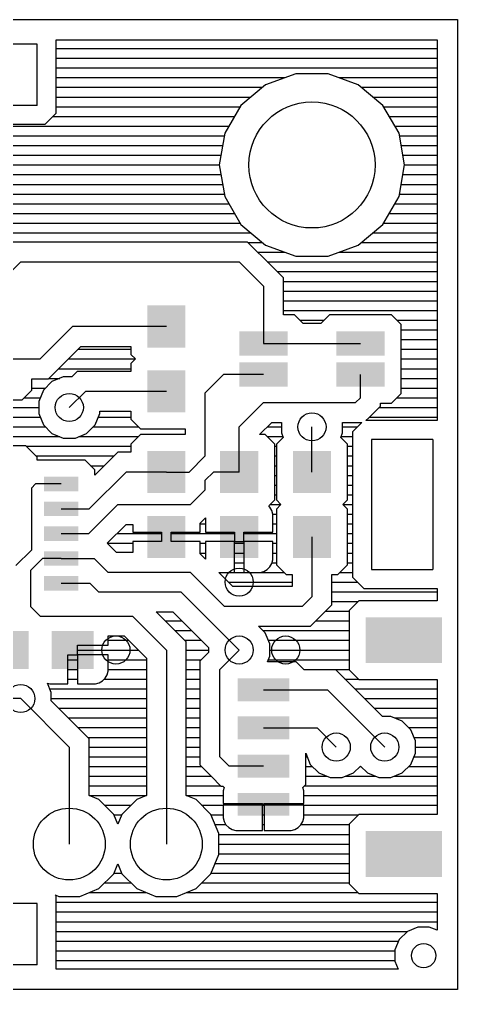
# Model space of a CAD drawing. Extents: x 0 to 53.1, y 0 to 25.4.
# Drawn here: x 13.94 to 25.4, y 0 to 25.4 of the extents above; entities that cross this region are included whole.
import ezdxf

# ---------------------------------------------------------------- set-up
doc = ezdxf.new("R2010")
doc.units = 0
for name, color, linetype in [('1', 22, 'CONTINUOUS'), ('17', 82, 'CONTINUOUS'), ('18', 82, 'CONTINUOUS'), ('20', 7, 'CONTINUOUS')]:
    doc.layers.add(name, color=color, linetype=linetype)

# ---------------------------------------------------------------- blocks, each defined once
blk = doc.blocks.new('RECT')
blk.add_solid([(-0.5, -0.5), (0.5, -0.5), (-0.5, 0.5), (0.5, 0.5)])
blk = doc.blocks.new('ROUNDP')
blk.add_circle((0, 0), 0.5)
blk = doc.blocks.new('PIE')
blk.add_circle((0, 0), 0.5)
blk = doc.blocks.new('ROUNDV')
blk.add_circle((0, 0), 0.5)

msp = doc.modelspace()

# ---------------------------------------------------------------- linework, layer by layer
at = {"layer": '1'}
for p, q in [((14.8953, 22.9448), (14.8953, 24.8666)), ((14.8953, 24.8666), (24.8666, 24.8666)), ((14.8953, 24.638), (24.8666, 24.638)), ((24.8666, 24.8666), (24.8666, 14.8953)), ((14.8953, 24.384), (24.8666, 24.384)), ((14.8953, 24.13), (24.8666, 24.13)), ((14.8953, 23.876), (20.8899, 23.876)), ((21.169, 23.9776), (20.3778, 23.6896)), ((22.011, 23.9776), (21.169, 23.9776)), ((22.8022, 23.6896), (22.011, 23.9776)), ((22.2901, 23.876), (24.8666, 23.876)), ((14.8953, 23.622), (20.2972, 23.622)), ((20.3778, 23.6896), (19.7328, 23.1484)), ((20.3778, 23.6896), (20.3778, 23.6896)), ((23.4472, 23.1484), (22.8022, 23.6896)), ((22.8022, 23.6896), (22.8022, 23.6896)), ((22.8828, 23.622), (24.8666, 23.622)), ((14.8953, 23.368), (19.9945, 23.368)), ((23.1855, 23.368), (24.8666, 23.368)), ((14.8953, 23.114), (19.7129, 23.114)), ((19.7328, 23.1484), (19.3118, 22.4192)), ((19.7328, 23.1484), (19.7328, 23.1484)), ((19.7328, 23.1484), (19.7328, 23.1484)), ((23.8682, 22.4192), (23.4472, 23.1484)), ((23.4472, 23.1484), (23.4472, 23.1484)), ((23.4671, 23.114), (24.8666, 23.114)), ((14.6052, 22.6547), (14.8953, 22.9448)), ((14.8105, 22.86), (19.5663, 22.86)), ((23.6137, 22.86), (24.8666, 22.86)), ((5.9804, 22.606), (19.4196, 22.606)), ((10.7948, 22.6547), (14.6052, 22.6547)), ((23.7604, 22.606), (24.8666, 22.606)), ((6.1001, 22.352), (19.2999, 22.352)), ((19.3118, 22.4192), (19.1656, 21.59)), ((19.3118, 22.4192), (19.3118, 22.4192)), ((24.0144, 21.59), (23.8682, 22.4192)), ((23.8682, 22.4192), (23.8682, 22.4192)), ((23.8801, 22.352), (24.8666, 22.352)), ((6.1449, 22.098), (19.2551, 22.098)), ((23.9249, 22.098), (24.8666, 22.098)), ((6.1896, 21.844), (19.2104, 21.844)), ((23.9696, 21.844), (24.8666, 21.844)), ((6.2344, 21.59), (19.1656, 21.59)), ((19.1656, 21.59), (19.1656, 21.59)), ((19.1656, 21.59), (19.3118, 20.7608)), ((23.8682, 20.7608), (24.0144, 21.59)), ((24.0144, 21.59), (24.0144, 21.59)), ((24.0144, 21.59), (24.8666, 21.59)), ((6.1896, 21.336), (19.2104, 21.336)), ((23.9696, 21.336), (24.8666, 21.336)), ((6.1449, 21.082), (19.2551, 21.082)), ((23.9249, 21.082), (24.8666, 21.082)), ((6.1001, 20.828), (19.2999, 20.828)), ((23.8801, 20.828), (24.8666, 20.828)), ((5.9804, 20.574), (19.4196, 20.574)), ((19.3118, 20.7608), (19.3118, 20.7608)), ((19.3118, 20.7608), (19.7328, 20.0316)), ((23.4472, 20.0316), (23.8682, 20.7608)), ((23.7604, 20.574), (24.8666, 20.574)), ((23.8682, 20.7608), (23.8682, 20.7608)), ((5.8337, 20.32), (19.5663, 20.32)), ((23.6137, 20.32), (24.8666, 20.32)), ((5.6871, 20.066), (19.7129, 20.066)), ((23.4671, 20.066), (24.8666, 20.066)), ((5.4055, 19.812), (19.9945, 19.812)), ((19.7328, 20.0316), (19.7328, 20.0316)), ((19.7328, 20.0316), (20.3778, 19.4904)), ((22.8022, 19.4904), (23.4472, 20.0316)), ((23.1855, 19.812), (24.8666, 19.812)), ((23.4472, 20.0316), (23.4472, 20.0316)), ((23.4472, 20.0316), (23.4472, 20.0316)), ((19.9007, 19.5707), (13.7543, 19.5707)), ((20.5357, 18.9357), (19.9007, 19.5707)), ((19.9134, 19.558), (20.2972, 19.558)), ((22.8828, 19.558), (24.8666, 19.558)), ((20.1674, 19.304), (20.8899, 19.304)), ((20.3778, 19.4904), (20.3778, 19.4904)), ((20.3778, 19.4904), (21.169, 19.2024)), ((22.011, 19.2024), (22.8022, 19.4904)), ((22.2901, 19.304), (24.8666, 19.304)), ((22.8022, 19.4904), (22.8022, 19.4904)), ((12.7, 17.78), (13.97, 19.05)), ((13.97, 19.05), (19.685, 19.05)), ((19.685, 19.05), (20.32, 18.415)), ((20.4214, 19.05), (24.8666, 19.05)), ((21.169, 19.2024), (21.8109, 19.2024)), ((21.8109, 19.2024), (22.011, 19.2024)), ((22.011, 19.2024), (22.011, 19.2024)), ((20.8407, 18.6307), (20.5357, 18.9357)), ((20.6754, 18.796), (24.8666, 18.796)), ((20.8407, 17.6657), (20.8407, 18.6307)), ((20.8407, 18.542), (24.8666, 18.542)), ((20.32, 18.415), (20.32, 16.9164)), ((20.8407, 18.288), (24.8666, 18.288)), ((20.8407, 18.034), (24.8666, 18.034)), ((20.8407, 17.78), (24.8666, 17.78)), ((21.1339, 17.6657), (20.8407, 17.6657)), ((21.3625, 17.4371), (21.1339, 17.6657)), ((21.2736, 17.526), (21.9064, 17.526)), ((22.0461, 17.6657), (21.8175, 17.4371)), ((23.6739, 17.6657), (22.0461, 17.6657)), ((23.9268, 17.4128), (23.6739, 17.6657)), ((23.8136, 17.526), (24.8666, 17.526)), ((14.478, 16.51), (15.328, 17.36)), ((17.78, 17.36), (15.328, 17.36)), ((21.8175, 17.4371), (21.3625, 17.4371)), ((23.9268, 15.6072), (23.9268, 17.4128)), ((23.9268, 17.272), (24.8666, 17.272)), ((23.9268, 17.018), (24.8666, 17.018)), ((14.6937, 15.9893), (15.5437, 16.8393)), ((15.4684, 16.764), (16.8482, 16.764)), ((15.5437, 16.8393), (16.8482, 16.8393)), ((16.8482, 16.8393), (16.8482, 16.6311)), ((20.32, 16.9164), (22.86, 16.9164)), ((23.9268, 16.764), (24.8666, 16.764)), ((13.5128, 16.51), (14.478, 16.51)), ((15.2144, 16.51), (16.9693, 16.51)), ((16.8482, 16.6311), (16.9693, 16.51)), ((16.9693, 16.51), (16.8482, 16.3889)), ((23.9268, 16.51), (24.8666, 16.51)), ((14.9604, 16.256), (16.8482, 16.256)), ((16.8482, 16.3889), (16.8482, 16.1807)), ((23.9268, 16.256), (24.8666, 16.256)), ((15.0808, 16.0401), (14.7868, 15.9183)), ((15.3037, 16.0401), (15.0808, 16.0401)), ((15.4443, 16.1807), (15.3037, 16.0401)), ((16.8482, 16.1807), (15.4443, 16.1807)), ((18.796, 15.621), (19.2786, 16.1036)), ((20.32, 16.1036), (19.2786, 16.1036)), ((22.86, 15.494), (22.86, 16.1036)), ((14.2621, 15.6961), (14.2621, 15.9893)), ((14.2621, 15.9893), (14.6937, 15.9893)), ((14.2621, 15.748), (14.6165, 15.748)), ((14.7868, 15.9183), (14.5617, 15.6932)), ((14.7064, 16.002), (14.9889, 16.002)), ((23.9268, 16.002), (24.8666, 16.002)), ((23.9268, 15.748), (24.8666, 15.748)), ((14.0092, 15.4432), (14.2621, 15.6961)), ((14.06, 15.494), (14.4792, 15.494)), ((14.5617, 15.6932), (14.4399, 15.3992)), ((15.66, 15.66), (15.24, 15.24)), ((17.78, 15.66), (15.66, 15.66)), ((18.796, 13.97), (18.796, 15.621)), ((22.733, 15.367), (22.86, 15.494)), ((23.6739, 15.3543), (23.9268, 15.6072)), ((23.8136, 15.494), (24.8666, 15.494)), ((12.9284, 15.24), (14.4399, 15.24)), ((13.1316, 15.4432), (14.0092, 15.4432)), ((14.4399, 15.3992), (14.4399, 15.0808)), ((19.685, 14.732), (20.32, 15.367)), ((20.32, 15.367), (22.733, 15.367)), ((23.0757, 14.9733), (23.3807, 15.2783)), ((23.3424, 15.24), (24.8666, 15.24)), ((23.3807, 15.2783), (23.3807, 15.3543)), ((23.3807, 15.3543), (23.6739, 15.3543)), ((12.6744, 14.986), (14.4792, 14.986)), ((14.4399, 15.0808), (14.5617, 14.7868)), ((15.9183, 14.7868), (16.0401, 15.0808)), ((16.0008, 14.986), (16.8482, 14.986)), ((16.0401, 15.0808), (16.0401, 15.1393)), ((16.0401, 15.1393), (16.8482, 15.1393)), ((16.8482, 15.1393), (16.8482, 14.9311)), ((23.0884, 14.986), (24.8666, 14.986)), ((12.4204, 14.732), (14.6165, 14.732)), ((14.5617, 14.7868), (14.7868, 14.5617)), ((15.6932, 14.5617), (15.9183, 14.7868)), ((15.8635, 14.732), (17.0473, 14.732)), ((16.8482, 14.9311), (17.1011, 14.6782)), ((19.685, 13.55), (19.685, 14.732)), ((20.2212, 14.5318), (20.5357, 14.8463)), ((20.4214, 14.732), (20.7899, 14.732)), ((20.5357, 14.8463), (20.7899, 14.8463)), ((20.7899, 14.8463), (20.7899, 14.5728)), ((21.59, 13.55), (21.59, 14.732)), ((22.3901, 14.5728), (22.3901, 14.8463)), ((22.3901, 14.8463), (22.5173, 14.8463)), ((22.3901, 14.732), (22.7815, 14.732)), ((22.5173, 14.8463), (22.8958, 14.8463)), ((22.8958, 14.8463), (22.6547, 14.6052)), ((22.9977, 14.8953), (23.0757, 14.9733)), ((24.8666, 14.8953), (22.9977, 14.8953)), ((10.0074, 14.478), (14.9889, 14.478)), ((14.7868, 14.5617), (15.0808, 14.4399)), ((15.3992, 14.4399), (15.6932, 14.5617)), ((15.4911, 14.478), (17.0473, 14.478)), ((17.1011, 14.5318), (16.8482, 14.2789)), ((17.1011, 14.6782), (18.2753, 14.6782)), ((18.2753, 14.5318), (17.1011, 14.5318)), ((18.2753, 14.6782), (18.2753, 14.5318)), ((20.3639, 14.5318), (20.2212, 14.5318)), ((20.6168, 14.2789), (20.3639, 14.5318)), ((20.4177, 14.478), (20.8292, 14.478)), ((20.7899, 14.5728), (20.8374, 14.4581)), ((22.3426, 14.4581), (22.3901, 14.5728)), ((22.3508, 14.478), (22.6547, 14.478)), ((22.6547, 14.6052), (22.6547, 10.7948)), ((14.1052, 14.2333), (11.2948, 14.2333)), ((14.3953, 13.9432), (14.1052, 14.2333)), ((14.1145, 14.224), (16.8482, 14.224)), ((15.0808, 14.4399), (15.3992, 14.4399)), ((16.8482, 14.2789), (16.8482, 14.0707)), ((20.6168, 12.8211), (20.6168, 14.2789)), ((20.6168, 14.224), (20.6582, 14.224)), ((20.8374, 14.4581), (20.6582, 14.2789)), ((20.6582, 14.2789), (20.6582, 12.8211)), ((22.5218, 14.2789), (22.3426, 14.4581)), ((22.5218, 12.8211), (22.5218, 14.2789)), ((22.5218, 14.224), (22.6547, 14.224)), ((14.3685, 13.97), (16.4086, 13.97)), ((16.5093, 14.0707), (15.9068, 13.4682)), ((16.8482, 14.0707), (16.5093, 14.0707)), ((18.376, 13.55), (18.796, 13.97)), ((20.6168, 13.97), (20.6582, 13.97)), ((22.5218, 13.97), (22.6547, 13.97)), ((14.3953, 13.859), (14.3953, 13.9432)), ((14.3961, 13.8598), (14.3953, 13.859)), ((15.6539, 13.8598), (14.3961, 13.8598)), ((15.9068, 13.6069), (15.6539, 13.8598)), ((15.7977, 13.716), (16.1546, 13.716)), ((20.6168, 13.716), (20.6582, 13.716)), ((22.5218, 13.716), (22.6547, 13.716)), ((16.725, 13.55), (15.763, 12.588)), ((15.9068, 13.4682), (15.9068, 13.6069)), ((17.78, 13.55), (16.725, 13.55)), ((17.78, 13.55), (18.376, 13.55)), ((18.796, 13.335), (19.011, 13.55)), ((19.685, 13.55), (19.011, 13.55)), ((20.6168, 13.462), (20.6582, 13.462)), ((22.5218, 13.462), (22.6547, 13.462)), ((14.3556, 13.238), (14.2494, 13.1318)), ((15.025, 13.238), (14.3556, 13.238)), ((18.796, 13.081), (18.796, 13.335)), ((20.6168, 13.208), (20.6582, 13.208)), ((22.5218, 13.208), (22.6547, 13.208)), ((14.2494, 13.1318), (14.2494, 11.5062)), ((18.415, 12.7), (18.796, 13.081)), ((20.6168, 12.954), (20.6582, 12.954)), ((22.5218, 12.954), (22.6547, 12.954)), ((15.748, 11.938), (16.51, 12.7)), ((16.51, 12.7), (18.415, 12.7)), ((20.4597, 12.6641), (20.6168, 12.8211)), ((20.4957, 12.7), (20.7793, 12.7)), ((20.6582, 12.8211), (20.7793, 12.7)), ((20.7793, 12.7), (20.6582, 12.5789)), ((22.4007, 12.7), (22.5218, 12.8211)), ((22.5218, 12.5789), (22.4007, 12.7)), ((22.4007, 12.7), (22.6547, 12.7)), ((15.025, 12.588), (15.763, 12.588)), ((20.4899, 12.6339), (20.4597, 12.6641)), ((20.54, 12.5471), (20.4899, 12.6339)), ((20.566, 12.4502), (20.54, 12.5471)), ((20.566, 11.973), (20.566, 12.4502)), ((20.566, 12.446), (20.6582, 12.446)), ((20.6582, 12.5789), (20.6582, 11.1211)), ((22.5218, 11.1211), (22.5218, 12.5789)), ((22.5218, 12.446), (22.6547, 12.446)), ((18.661, 12.2096), (18.804, 12.3526)), ((18.661, 11.973), (18.661, 12.2096)), ((18.661, 12.192), (18.804, 12.192)), ((18.804, 12.3526), (18.804, 11.973)), ((20.566, 12.192), (20.6582, 12.192)), ((22.5218, 12.192), (22.6547, 12.192)), ((15.025, 11.938), (15.748, 11.938)), ((16.2304, 11.684), (16.7257, 12.1793)), ((16.4844, 11.938), (17.657, 11.938)), ((16.7257, 12.1793), (16.899, 12.1793)), ((16.899, 12.1793), (16.899, 11.973)), ((16.899, 11.973), (17.657, 11.973)), ((17.657, 11.973), (17.657, 11.727)), ((17.903, 11.727), (17.903, 11.973)), ((17.903, 11.973), (18.661, 11.973)), ((17.903, 11.938), (19.562, 11.938)), ((18.804, 11.973), (19.562, 11.973)), ((19.562, 11.973), (19.562, 11.727)), ((19.808, 11.727), (19.808, 11.973)), ((19.808, 11.973), (20.566, 11.973)), ((19.808, 11.938), (20.6582, 11.938)), ((22.5218, 11.938), (22.6547, 11.938)), ((16.4717, 11.4427), (16.2304, 11.684)), ((16.2304, 11.684), (16.899, 11.684)), ((17.657, 11.727), (16.899, 11.727)), ((16.899, 11.727), (16.899, 11.4427)), ((18.661, 11.727), (17.903, 11.727)), ((18.661, 11.4124), (18.661, 11.727)), ((18.661, 11.684), (18.804, 11.684)), ((19.562, 11.727), (18.804, 11.727)), ((18.804, 11.727), (18.804, 11.2694)), ((19.562, 10.919), (19.562, 11.727)), ((19.562, 11.727), (19.808, 11.727)), ((19.562, 11.684), (19.808, 11.684)), ((20.566, 11.727), (19.808, 11.727)), ((19.808, 11.727), (19.808, 10.919)), ((20.566, 11.2498), (20.566, 11.727)), ((20.566, 11.684), (20.6582, 11.684)), ((21.59, 11.85), (21.59, 10.287)), ((22.5218, 11.684), (22.6547, 11.684)), ((14.2494, 11.5062), (13.843, 11.0998)), ((16.899, 11.4427), (16.4717, 11.4427)), ((18.661, 11.43), (18.804, 11.43)), ((19.562, 11.43), (19.808, 11.43)), ((20.566, 11.43), (20.6582, 11.43)), ((22.5218, 11.43), (22.6547, 11.43)), ((14.5392, 11.288), (14.224, 10.9728)), ((15.025, 11.288), (14.5392, 11.288)), ((15.025, 11.288), (15.89, 11.288)), ((15.89, 11.288), (16.256, 10.922)), ((18.804, 11.2694), (18.661, 11.4124)), ((19.562, 11.176), (19.808, 11.176)), ((20.54, 11.1529), (20.566, 11.2498)), ((20.5462, 11.176), (20.6582, 11.176)), ((22.5218, 11.176), (22.6547, 11.176)), ((14.224, 10.9728), (14.224, 10.033)), ((18.415, 10.922), (16.256, 10.922)), ((19.304, 10.033), (18.415, 10.922)), ((19.562, 10.922), (19.808, 10.922)), ((20.2352, 10.919), (20.3321, 10.945)), ((20.2464, 10.922), (20.8573, 10.922)), ((20.3321, 10.945), (20.4189, 10.9951)), ((20.4189, 10.9951), (20.4899, 11.0661)), ((20.4899, 11.0661), (20.54, 11.1529)), ((20.6582, 11.1211), (20.9111, 10.8682)), ((22.2689, 10.8682), (22.5218, 11.1211)), ((22.3227, 10.922), (22.6547, 10.922)), ((19.5197, 10.5537), (19.1544, 10.919)), ((19.1544, 10.919), (19.562, 10.919)), ((19.4054, 10.668), (21.0693, 10.668)), ((19.808, 10.919), (20.2352, 10.919)), ((20.9111, 10.8682), (21.0693, 10.8682)), ((21.0693, 10.8682), (21.0693, 10.5537)), ((22.1107, 10.0713), (22.1107, 10.8682)), ((22.1107, 10.8682), (22.2689, 10.8682)), ((22.1107, 10.668), (22.7815, 10.668)), ((22.6547, 10.7948), (22.9448, 10.5047)), ((15.025, 10.638), (15.778, 10.638)), ((15.778, 10.638), (16.002, 10.414)), ((16.002, 10.414), (18.161, 10.414)), ((18.161, 10.414), (19.685, 8.89)), ((21.0693, 10.5537), (19.5197, 10.5537)), ((22.1107, 10.414), (24.8666, 10.414)), ((22.9448, 10.5047), (24.8666, 10.5047)), ((24.8666, 10.5047), (24.8666, 10.1818)), ((21.59, 10.287), (21.336, 10.033)), ((22.1107, 10.16), (22.7943, 10.16)), ((22.8161, 10.1818), (22.5632, 9.9289)), ((24.8666, 10.1818), (22.8161, 10.1818)), ((14.224, 10.033), (14.478, 9.779)), ((21.336, 10.033), (19.304, 10.033)), ((21.8567, 9.8173), (22.1107, 10.0713)), ((21.9454, 9.906), (22.5632, 9.906)), ((22.5632, 9.9289), (22.5632, 8.3711)), ((14.478, 9.779), (16.891, 9.779)), ((16.891, 9.779), (17.78, 8.89)), ((17.9957, 9.4107), (17.5131, 9.8933)), ((17.5131, 9.8933), (17.9453, 9.8933)), ((17.7544, 9.652), (18.1866, 9.652)), ((17.9453, 9.8933), (18.8849, 8.9537)), ((21.5517, 9.5123), (21.8567, 9.8173)), ((21.6914, 9.652), (22.5632, 9.652)), ((18.3007, 9.1057), (17.9957, 9.4107)), ((18.0084, 9.398), (18.4406, 9.398)), ((20.3633, 9.3432), (20.1942, 9.5123)), ((20.1942, 9.5123), (21.5517, 9.5123)), ((20.3085, 9.398), (22.5632, 9.398)), ((16.259, 9.013), (16.259, 9.2583)), ((16.259, 9.2583), (16.6753, 9.2583)), ((16.259, 9.144), (16.7896, 9.144)), ((16.6753, 9.2583), (17.2593, 8.6743)), ((18.2624, 9.144), (18.6946, 9.144)), ((20.4851, 9.0492), (20.3633, 9.3432)), ((20.4458, 9.144), (22.5632, 9.144)), ((15.451, 8.767), (15.451, 9.013)), ((15.451, 9.013), (16.259, 9.013)), ((15.451, 8.89), (17.0436, 8.89)), ((17.78, 8.89), (17.78, 3.81)), ((18.3007, 5.0789), (18.3007, 9.1057)), ((18.3007, 8.89), (18.8849, 8.89)), ((18.8849, 8.9537), (18.8849, 8.8263)), ((19.177, 8.382), (19.685, 8.89)), ((20.4851, 8.7308), (20.4851, 9.0492)), ((20.4851, 8.89), (22.5632, 8.89)), ((15.205, 8.009), (15.205, 8.767)), ((15.205, 8.767), (15.451, 8.767)), ((15.205, 8.636), (15.451, 8.636)), ((15.451, 8.767), (15.451, 8.009)), ((16.259, 8.767), (15.451, 8.767)), ((16.259, 8.3398), (16.259, 8.767)), ((16.259, 8.636), (17.2593, 8.636)), ((17.2593, 8.6743), (17.2593, 5.0789)), ((18.3007, 8.636), (18.6946, 8.636)), ((18.8849, 8.8263), (18.6563, 8.5977)), ((20.4234, 8.5818), (20.4851, 8.7308)), ((20.4458, 8.636), (22.5632, 8.636)), ((15.205, 8.382), (15.451, 8.382)), ((16.259, 8.382), (17.2593, 8.382)), ((18.3007, 8.382), (18.6563, 8.382)), ((18.6563, 8.5977), (18.6563, 5.8803)), ((19.177, 6.096), (19.177, 8.382)), ((21.1739, 8.5818), (20.4234, 8.5818)), ((21.385, 8.3707), (21.1739, 8.5818)), ((21.3737, 8.382), (22.5632, 8.382)), ((15.205, 8.128), (15.451, 8.128)), ((16.1119, 8.0851), (16.1829, 8.1561)), ((16.1548, 8.128), (17.2593, 8.128)), ((16.1829, 8.1561), (16.233, 8.2429)), ((16.233, 8.2429), (16.259, 8.3398)), ((18.3007, 8.128), (18.6563, 8.128)), ((22.2107, 8.3707), (21.385, 8.3707)), ((23.4313, 7.1501), (22.2107, 8.3707)), ((22.4534, 8.128), (22.8063, 8.128)), ((22.5632, 8.3711), (22.8161, 8.1182)), ((14.7701, 7.7792), (14.6683, 8.025)), ((14.6683, 8.025), (14.7278, 8.009)), ((14.7278, 8.009), (15.205, 8.009)), ((14.7308, 7.874), (17.2593, 7.874)), ((15.451, 8.009), (15.9282, 8.009)), ((15.9282, 8.009), (16.0251, 8.035)), ((16.0251, 8.035), (16.1119, 8.0851)), ((18.3007, 7.874), (18.6563, 7.874)), ((22.7074, 7.874), (24.8666, 7.874)), ((22.8161, 8.1182), (24.8666, 8.1182)), ((24.8666, 8.1182), (24.8666, 4.5818)), ((13.97, 7.62), (8.89, 7.62)), ((13.97, 7.62), (15.24, 6.35)), ((14.7701, 7.5563), (14.7701, 7.7792)), ((14.7701, 7.62), (17.2593, 7.62)), ((18.3007, 7.62), (18.6563, 7.62)), ((20.32, 7.85), (21.995, 7.85)), ((21.995, 7.85), (23.495, 6.35)), ((22.9614, 7.62), (24.8666, 7.62)), ((15.4557, 6.8707), (14.7701, 7.5563)), ((14.9604, 7.366), (17.2593, 7.366)), ((18.3007, 7.366), (18.6563, 7.366)), ((23.2154, 7.366), (24.8666, 7.366)), ((15.2144, 7.112), (17.2593, 7.112)), ((18.3007, 7.112), (18.6563, 7.112)), ((23.6542, 7.1501), (23.4313, 7.1501)), ((23.9482, 7.0283), (23.6542, 7.1501)), ((23.7461, 7.112), (24.8666, 7.112)), ((15.7607, 6.5657), (15.4557, 6.8707)), ((15.4684, 6.858), (17.2593, 6.858)), ((18.3007, 6.858), (18.6563, 6.858)), ((24.1733, 6.8032), (23.9482, 7.0283)), ((24.1185, 6.858), (24.8666, 6.858)), ((15.7224, 6.604), (17.2593, 6.604)), ((18.3007, 6.604), (18.6563, 6.604)), ((20.32, 6.85), (21.725, 6.85)), ((21.725, 6.85), (22.225, 6.35)), ((24.2951, 6.5091), (24.1733, 6.8032)), ((24.2558, 6.604), (24.8666, 6.604)), ((15.24, 6.35), (15.24, 3.81)), ((15.7607, 5.0789), (15.7607, 6.5657)), ((15.7607, 6.35), (17.2593, 6.35)), ((18.3007, 6.35), (18.6563, 6.35)), ((24.2951, 6.1908), (24.2951, 6.5091)), ((24.2951, 6.35), (24.8666, 6.35)), ((15.7607, 6.096), (17.2593, 6.096)), ((18.3007, 6.096), (18.6563, 6.096)), ((19.423, 5.85), (19.177, 6.096)), ((21.4268, 5.3711), (21.4268, 6.1863)), ((21.4268, 6.1863), (21.5467, 5.8968)), ((21.4268, 6.096), (21.4642, 6.096)), ((24.1733, 5.8968), (24.2951, 6.1908)), ((24.2558, 6.096), (24.8666, 6.096)), ((15.7607, 5.842), (17.2593, 5.842)), ((18.3007, 5.842), (18.6946, 5.842)), ((18.6563, 5.8803), (18.9613, 5.5753)), ((20.32, 5.85), (19.423, 5.85)), ((21.4268, 5.842), (21.6015, 5.842)), ((21.5467, 5.8968), (21.7718, 5.6717)), ((22.6782, 5.6717), (22.86, 5.8535)), ((22.8485, 5.842), (22.8715, 5.842)), ((22.86, 5.8535), (23.0418, 5.6717)), ((23.9482, 5.6717), (24.1733, 5.8968)), ((24.1185, 5.842), (24.8666, 5.842)), ((15.7607, 5.588), (17.2593, 5.588)), ((18.3007, 5.588), (18.9486, 5.588)), ((21.4268, 5.588), (21.9739, 5.588)), ((21.7718, 5.6717), (22.0658, 5.5499)), ((22.3842, 5.5499), (22.6782, 5.6717)), ((22.4761, 5.588), (23.2439, 5.588)), ((23.0418, 5.6717), (23.3358, 5.5499)), ((23.6542, 5.5499), (23.9482, 5.6717)), ((23.7461, 5.588), (24.8666, 5.588)), ((15.7607, 5.334), (17.2593, 5.334)), ((18.3007, 5.334), (19.2026, 5.334)), ((18.9613, 5.5753), (19.2073, 5.3293)), ((21.3506, 5.2949), (21.4268, 5.3711)), ((21.3897, 5.334), (24.8666, 5.334)), ((22.0658, 5.5499), (22.3842, 5.5499)), ((23.3358, 5.5499), (23.6542, 5.5499)), ((15.7607, 5.08), (17.2593, 5.08)), ((18.3007, 5.08), (19.264, 5.08)), ((19.2073, 5.3293), (19.255, 5.3293)), ((19.255, 5.3293), (19.2894, 5.2949)), ((19.2894, 5.2949), (19.264, 5.2002)), ((19.264, 5.2002), (19.264, 4.873)), ((21.376, 5.2002), (21.3506, 5.2949)), ((21.376, 4.873), (21.376, 5.2002)), ((21.376, 5.08), (24.8666, 5.08)), ((16.0169, 4.9728), (15.7607, 5.0789)), ((16.4028, 4.5869), (16.0169, 4.9728)), ((16.1637, 4.826), (16.8563, 4.826)), ((17.0031, 4.9728), (16.6172, 4.5869)), ((17.2593, 5.0789), (17.0031, 4.9728)), ((18.5569, 4.9728), (18.3007, 5.0789)), ((18.9428, 4.5869), (18.5569, 4.9728)), ((18.7037, 4.826), (19.264, 4.826)), ((19.264, 4.873), (20.297, 4.873)), ((20.297, 4.827), (19.264, 4.827)), ((19.264, 4.827), (19.264, 4.4998)), ((20.297, 4.873), (20.297, 4.827)), ((20.297, 4.169), (20.297, 4.827)), ((20.297, 4.827), (20.343, 4.827)), ((20.297, 4.826), (20.343, 4.826)), ((20.343, 4.827), (20.343, 4.873)), ((20.343, 4.873), (21.376, 4.873)), ((20.343, 4.827), (20.343, 4.169)), ((21.376, 4.827), (20.343, 4.827)), ((21.376, 4.4998), (21.376, 4.827)), ((21.376, 4.826), (24.8666, 4.826)), ((16.51, 4.3281), (16.4028, 4.5869)), ((16.409, 4.572), (16.611, 4.572)), ((16.6172, 4.5869), (16.51, 4.3281)), ((19.1516, 4.0828), (18.9428, 4.5869)), ((18.949, 4.572), (19.264, 4.572)), ((20.297, 4.572), (20.343, 4.572)), ((21.376, 4.572), (22.8063, 4.572)), ((22.8161, 4.5818), (22.5632, 4.3289)), ((24.8666, 4.5818), (22.8161, 4.5818)), ((19.0542, 4.318), (19.339, 4.318)), ((19.264, 4.4998), (19.29, 4.4029)), ((19.29, 4.4029), (19.3401, 4.3161)), ((20.297, 4.318), (20.343, 4.318)), ((21.2999, 4.3161), (21.35, 4.4029)), ((21.301, 4.318), (22.5632, 4.318)), ((21.35, 4.4029), (21.376, 4.4998)), ((22.5632, 4.3289), (22.5632, 2.7711)), ((19.1516, 3.5372), (19.1516, 4.0828)), ((19.1516, 4.064), (22.5632, 4.064)), ((19.3401, 4.3161), (19.4111, 4.2451)), ((19.4111, 4.2451), (19.4979, 4.195)), ((19.4979, 4.195), (19.5948, 4.169)), ((19.5948, 4.169), (20.297, 4.169)), ((20.343, 4.169), (21.0452, 4.169)), ((21.0452, 4.169), (21.1421, 4.195)), ((21.1421, 4.195), (21.2289, 4.2451)), ((21.2289, 4.2451), (21.2999, 4.3161)), ((19.1516, 3.81), (22.5632, 3.81)), ((19.1516, 3.556), (22.5632, 3.556)), ((18.9428, 3.0331), (19.1516, 3.5372)), ((19.0542, 3.302), (22.5632, 3.302)), ((16.4028, 3.0331), (16.51, 3.2919)), ((16.409, 3.048), (16.611, 3.048)), ((16.51, 3.2919), (16.6172, 3.0331)), ((18.949, 3.048), (22.5632, 3.048)), ((16.0169, 2.6472), (16.4028, 3.0331)), ((16.1637, 2.794), (16.8563, 2.794)), ((16.6172, 3.0331), (17.0031, 2.6472)), ((18.5569, 2.6472), (18.9428, 3.0331)), ((18.7037, 2.794), (22.5632, 2.794)), ((15.5128, 2.4384), (16.0169, 2.6472)), ((15.7581, 2.54), (17.2619, 2.54)), ((17.0031, 2.6472), (17.5072, 2.4384)), ((18.0528, 2.4384), (18.5569, 2.6472)), ((18.2981, 2.54), (22.7943, 2.54)), ((22.5632, 2.7711), (22.8161, 2.5182)), ((14.8953, 2.4552), (14.8731, 2.4774)), ((14.8731, 2.4774), (14.9672, 2.4384)), ((14.8953, 0.5334), (14.8953, 2.4552)), ((14.8953, 2.286), (24.8666, 2.286)), ((14.9672, 2.4384), (15.5128, 2.4384)), ((17.5072, 2.4384), (18.0528, 2.4384)), ((22.8161, 2.5182), (24.8666, 2.5182)), ((24.8666, 2.5182), (24.8666, 1.5527)), ((14.8953, 2.032), (24.8666, 2.032)), ((14.8953, 1.778), (24.8666, 1.778)), ((14.8953, 1.524), (24.0863, 1.524)), ((24.0866, 1.5242), (23.8758, 1.3134)), ((24.362, 1.6383), (24.0866, 1.5242)), ((24.66, 1.6383), (24.362, 1.6383)), ((24.8666, 1.5527), (24.66, 1.6383)), ((14.8953, 1.27), (23.8578, 1.27)), ((23.8758, 1.3134), (23.7617, 1.038)), ((14.8953, 1.016), (23.7617, 1.016)), ((23.7617, 1.038), (23.7617, 0.74)), ((14.8953, 0.762), (23.7617, 0.762)), ((23.8473, 0.5334), (14.8953, 0.5334)), ((23.7617, 0.74), (23.8473, 0.5334))]:
    msp.add_line(p, q, dxfattribs=at)
at = {"layer": '20'}
for p, q in [((0, 25.4), (25.4, 25.4)), ((25.4, 25.4), (25.4, 0)), ((14.4, 24.75), (11, 24.75)), ((14.4, 23.15), (14.4, 24.75)), ((14.4, 23.15), (11, 23.15)), ((23.15, 14.4), (23.15, 11)), ((24.75, 14.4), (23.15, 14.4)), ((24.75, 14.4), (24.75, 11)), ((23.15, 11), (24.75, 11)), ((14.4, 2.25), (11, 2.25)), ((14.4, 0.65), (14.4, 2.25)), ((14.4, 0.65), (11, 0.65)), ((25.4, 0), (0, 0))]:
    msp.add_line(p, q, dxfattribs=at)
msp.add_circle((21.59, 21.59), 1.651, dxfattribs=at)

# ---------------------------------------------------------------- block references
at = {"layer": '1', "xscale": 1.1}
for p, rotation in [((17.78, 17.36), 90), ((17.78, 15.66), 90), ((17.78, 13.55), 270), ((19.685, 13.55), 270), ((21.59, 13.55), 270), ((17.78, 11.85), 270), ((19.685, 11.85), 270), ((21.59, 11.85), 270)]:
    msp.add_blockref('RECT', p, dxfattribs=dict(at, rotation=rotation))
at = {"layer": '1', "rotation": 90}
for p, xscale, yscale in [((20.32, 16.9164), 0.635, 1.27), ((22.86, 16.9164), 0.635, 1.27), ((20.32, 16.1036), 0.635, 1.27), ((22.86, 16.1036), 0.635, 1.27), ((23.995, 9.15), 1.2, 2), ((20.32, 7.85), 0.6, 1.35), ((20.32, 6.85), 0.6, 1.35), ((20.32, 5.85), 0.6, 1.35), ((20.32, 4.85), 0.6, 1.35), ((23.995, 3.55), 1.2, 2)]:
    msp.add_blockref('RECT', p, dxfattribs=dict(at, xscale=xscale, yscale=yscale))
at = {"layer": '1'}
for name, p, xscale, yscale in [('RECT', (15.025, 13.238), 0.9, 0.38), ('RECT', (15.025, 12.588), 0.9, 0.38), ('RECT', (15.025, 11.938), 0.9, 0.38), ('RECT', (15.025, 11.288), 0.9, 0.38), ('RECT', (15.025, 10.638), 0.9, 0.38), ('PIE', (24.511, 0.889), 0.635, 0.635)]:
    msp.add_blockref(name, p, dxfattribs=dict(at, xscale=xscale, yscale=yscale))
at = {"layer": '1', "xscale": 1.1}
for p in [(13.628, 8.89), (15.328, 8.89)]:
    msp.add_blockref('RECT', p, dxfattribs=at)
at = {"layer": '17', "xscale": 1.8796, "yscale": 1.8796, "rotation": 90}
for p in [(15.24, 3.81), (17.78, 3.81)]:
    msp.add_blockref('ROUNDP', p, dxfattribs=at)
at = {"layer": '18', "xscale": 0.7366, "yscale": 0.7366}
for p in [(15.24, 15.24), (21.59, 14.732), (19.685, 10.668), (16.4592, 8.89), (19.685, 8.89), (20.9042, 8.89), (13.97, 7.62), (22.225, 6.35), (23.495, 6.35)]:
    msp.add_blockref('ROUNDV', p, dxfattribs=at)

doc.saveas('drawing.dxf')
